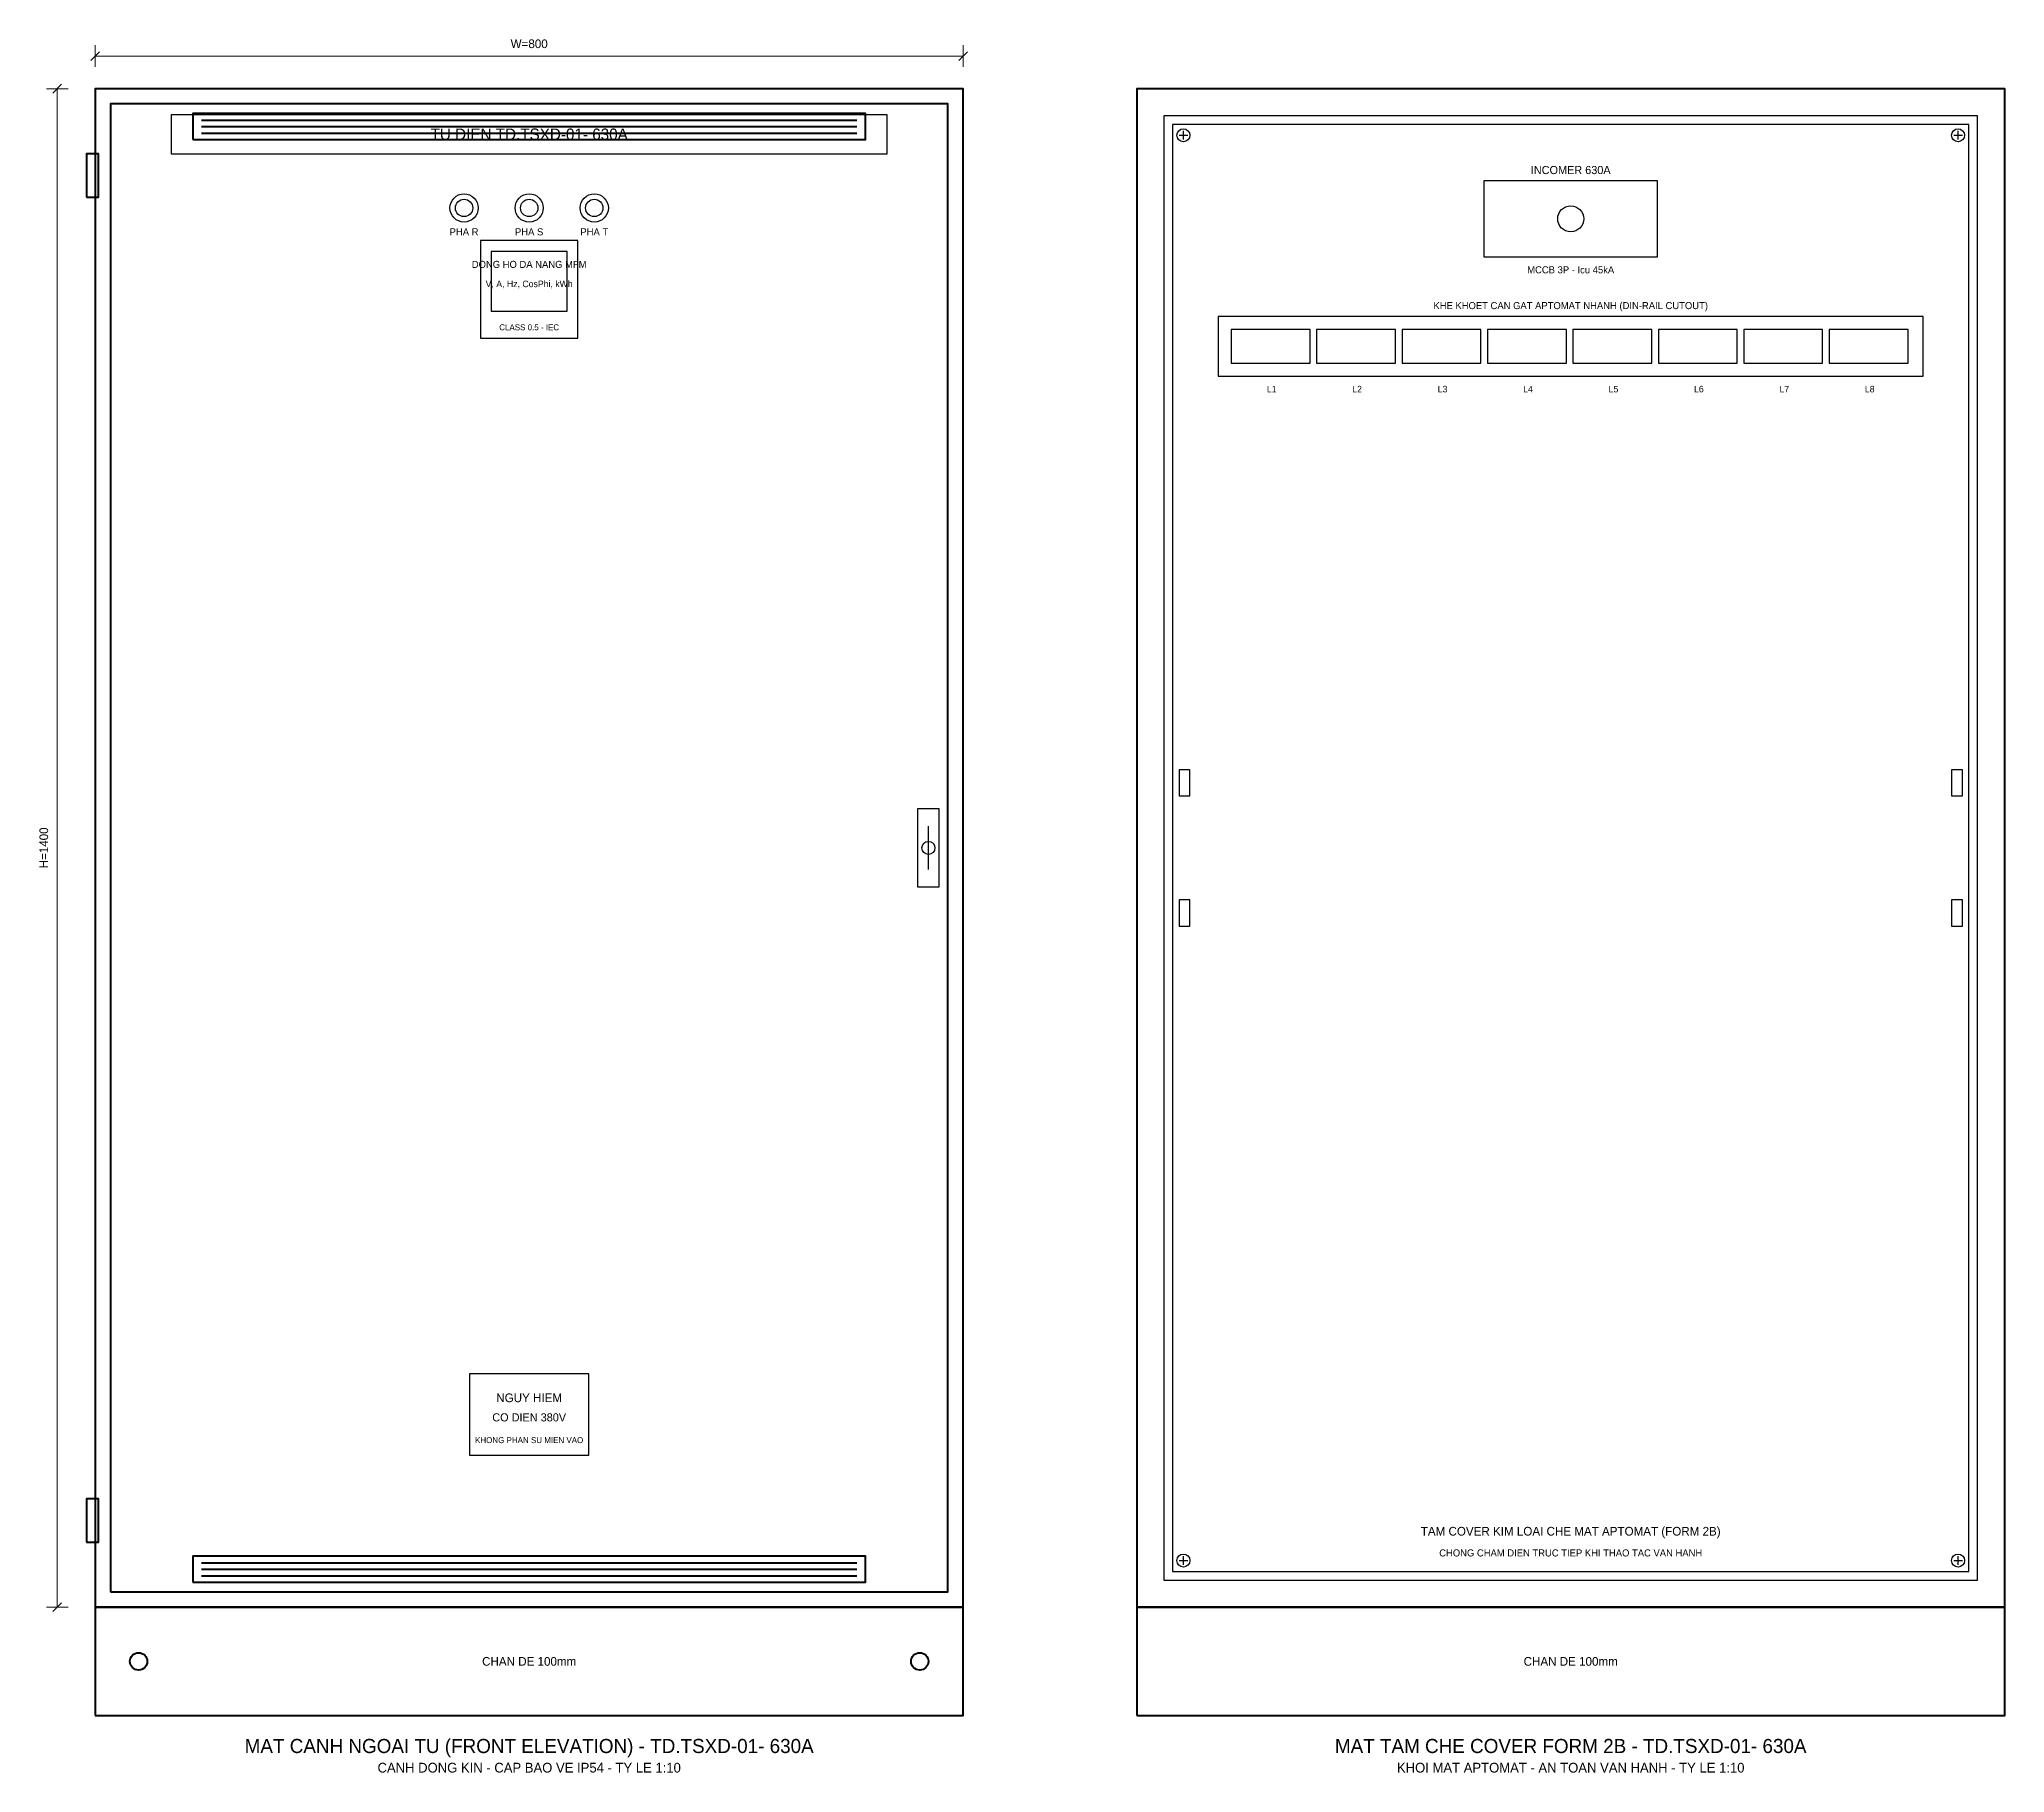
# Model space of a CAD drawing. Header units: metres. Extents: x 48 to 4640, y 45 to 1646.
# Drawn here: x 48 to 1860, y 47 to 1646 of the extents above; entities that cross this region are included whole.
import ezdxf
from ezdxf.enums import TextEntityAlignment as Align

# ---------------------------------------------------------------- set-up
doc = ezdxf.new("R2010")
doc.units = ezdxf.units.M
for name, color, linetype, lineweight in [('0_DEVICES', 7, 'Continuous', 30), ('0_DIM', 1, 'Continuous', 15), ('0_DOOR_ITEMS', 1, 'Continuous', 25), ('0_FRAME', 6, 'Continuous', 40), ('0_PLATE', 4, 'Continuous', 25), ('0_TEXT', 7, 'Continuous', 20), ('0_TEXT_TITLE', 3, 'Continuous', 30)]:
    doc.layers.add(name, color=color, linetype=linetype, lineweight=lineweight)

msp = doc.modelspace()

# ---------------------------------------------------------------- linework, layer by layer
at = {"layer": '0_DEVICES'}
msp.add_line((868, 880), (868, 920), dxfattribs=at)
for points in [[(1380, 1445), (1540, 1445), (1540, 1515), (1380, 1515), (1380, 1445)], [(1135, 1335), (1785, 1335), (1785, 1390), (1135, 1390), (1135, 1335)], [(1147, 1347), (1219.8, 1347), (1219.8, 1378), (1147, 1378), (1147, 1347)], [(1225.8, 1347), (1298.5, 1347), (1298.5, 1378), (1225.8, 1378), (1225.8, 1347)], [(1304.5, 1347), (1377.2, 1347), (1377.2, 1378), (1304.5, 1378), (1304.5, 1347)], [(1383.2, 1347), (1456, 1347), (1456, 1378), (1383.2, 1378), (1383.2, 1347)], [(1462, 1347), (1534.8, 1347), (1534.8, 1378), (1462, 1378), (1462, 1347)], [(1540.8, 1347), (1613.5, 1347), (1613.5, 1378), (1540.8, 1378), (1540.8, 1347)], [(1619.5, 1347), (1692.2, 1347), (1692.2, 1378), (1619.5, 1378), (1619.5, 1347)], [(1698.2, 1347), (1771, 1347), (1771, 1378), (1698.2, 1378), (1698.2, 1347)], [(1099, 948), (1109, 948), (1109, 972), (1099, 972), (1099, 948)], [(1811, 948), (1821, 948), (1821, 972), (1811, 972), (1811, 948)], [(858, 864), (878, 864), (878, 936), (858, 936), (858, 864)], [(1099, 828), (1109, 828), (1109, 852), (1099, 852), (1099, 828)], [(1811, 828), (1821, 828), (1821, 852), (1811, 852), (1811, 828)]]:
    msp.add_lwpolyline(points, close=True, dxfattribs=at)
for centre, radius in [((1460, 1480), 12), ((868, 900), 6)]:
    msp.add_circle(centre, radius, dxfattribs=at)
at = {"layer": '0_DIM', "color": 1}
for p, q in [((96, 1626), (104, 1634)), ((100, 1620), (100, 1640)), ((896, 1626), (904, 1634)), ((900, 1620), (900, 1640)), ((100, 1630), (900, 1630)), ((55, 1600), (75, 1600)), ((61, 1596), (69, 1604)), ((65, 200), (65, 1600)), ((55, 200), (75, 200)), ((61, 196), (69, 204))]:
    msp.add_line(p, q, dxfattribs=at)
at = {"layer": '0_DOOR_ITEMS', "color": 7}
msp.add_lwpolyline([(455, 1370), (545, 1370), (545, 1460), (455, 1460), (455, 1370)], close=True, dxfattribs=at)
at = {"layer": '0_DOOR_ITEMS', "color": 4}
msp.add_lwpolyline([(465, 1395), (535, 1395), (535, 1450), (465, 1450), (465, 1395)], close=True, dxfattribs=at)
at = {"layer": '0_DOOR_ITEMS', "color": 2}
msp.add_lwpolyline([(445, 340), (555, 340), (555, 415), (445, 415), (445, 340)], close=True, dxfattribs=at)
at = {"layer": '0_DOOR_ITEMS', "color": 1}
for radius in [13, 8]:
    msp.add_circle((440, 1490), radius, dxfattribs=at)
at = {"layer": '0_DOOR_ITEMS', "color": 2}
for radius in [13, 8]:
    msp.add_circle((500, 1490), radius, dxfattribs=at)
at = {"layer": '0_DOOR_ITEMS', "color": 3}
for radius in [13, 8]:
    msp.add_circle((560, 1490), radius, dxfattribs=at)
at = {"layer": '0_FRAME'}
for p, q in [((198, 1571), (802, 1571)), ((198, 1565), (802, 1565)), ((198, 1559), (802, 1559)), ((198, 241), (802, 241)), ((198, 235), (802, 235)), ((198, 229), (802, 229))]:
    msp.add_line(p, q, dxfattribs=at)
for points in [[(100, 200), (900, 200), (900, 1600), (100, 1600), (100, 200)], [(1060, 200), (1860, 200), (1860, 1600), (1060, 1600), (1060, 200)], [(114, 214), (886, 214), (886, 1586), (114, 1586), (114, 214)], [(190, 1553), (810, 1553), (810, 1577), (190, 1577), (190, 1553)], [(92, 1500), (103, 1500), (103, 1540), (92, 1540), (92, 1500)], [(92, 260), (103, 260), (103, 300), (92, 300), (92, 260)], [(190, 223), (810, 223), (810, 247), (190, 247), (190, 223)], [(100, 100), (900, 100), (900, 200), (100, 200), (100, 100)], [(1060, 100), (1860, 100), (1860, 200), (1060, 200), (1060, 100)]]:
    msp.add_lwpolyline(points, close=True, dxfattribs=at)
for centre in [(140, 150), (860, 150)]:
    msp.add_circle(centre, 8, dxfattribs=at)
at = {"layer": '0_PLATE', "color": 4}
for p, q in [((1103, 1553), (1103, 1561)), ((1817, 1553), (1817, 1561)), ((1099, 1557), (1107, 1557)), ((1813, 1557), (1821, 1557)), ((1099, 243), (1107, 243)), ((1103, 239), (1103, 247)), ((1813, 243), (1821, 243)), ((1817, 239), (1817, 247))]:
    msp.add_line(p, q, dxfattribs=at)
for points in [[(170, 1540), (830, 1540), (830, 1576), (170, 1576), (170, 1540)], [(1085, 225), (1835, 225), (1835, 1575), (1085, 1575), (1085, 225)], [(1093, 233), (1827, 233), (1827, 1567), (1093, 1567), (1093, 233)]]:
    msp.add_lwpolyline(points, close=True, dxfattribs=at)
for centre in [(1103, 1557), (1817, 1557), (1103, 243), (1817, 243)]:
    msp.add_circle(centre, 6, dxfattribs=at)

# ---------------------------------------------------------------- texts
at = {"layer": '0_TEXT', "color": 1}
msp.add_text('W=800', height=8, dxfattribs=at).set_placement((500, 1635), align=Align.BOTTOM_CENTER)
msp.add_text('PHA R', height=6.5, dxfattribs=at).set_placement((440, 1468), align=Align.MIDDLE_CENTER)
at = {"layer": '0_TEXT', "color": 2}
for s, height, p in [('PHA S', 6.5, (500, 1468)), ('KHONG PHAN SU MIEN VAO', 5.5, (500, 354))]:
    msp.add_text(s, height=height, dxfattribs=at).set_placement(p, align=Align.MIDDLE_CENTER)
at = {"layer": '0_TEXT', "color": 3}
msp.add_text('PHA T', height=6.5, dxfattribs=at).set_placement((560, 1468), align=Align.MIDDLE_CENTER)
at = {"layer": '0_TEXT'}
for s, height, p in [('MCCB 3P - Icu 45kA', 6.5, (1460, 1433)), ('V, A, Hz, CosPhi, kWh', 6, (500, 1420)), ('KHE KHOET CAN GAT APTOMAT NHANH (DIN-RAIL CUTOUT)', 6.5, (1460, 1400)), ('CLASS 0.5 - IEC', 5.5, (500, 1380)), ('CHONG CHAM DIEN TRUC TIEP KHI THAO TAC VAN HANH', 6.5, (1460, 250)), ('CHAN DE 100mm', 8, (500, 150)), ('CHAN DE 100mm', 8, (1460, 150)), ('CANH DONG KIN - CAP BAO VE IP54 - TY LE 1:10', 9, (500, 52)), ('KHOI MAT APTOMAT - AN TOAN VAN HANH - TY LE 1:10', 9, (1460, 52))]:
    msp.add_text(s, height=height, dxfattribs=at).set_placement(p, align=Align.MIDDLE_CENTER)
at = {"layer": '0_TEXT', "color": 1}
msp.add_text('H=1400', height=8, rotation=90, dxfattribs=at).set_placement((59, 900), align=Align.BOTTOM_CENTER)
at = {"layer": '0_TEXT_TITLE', "color": 3}
for s, height, p in [('TU DIEN TD.TSXD-01- 630A', 10.5, (500, 1558)), ('INCOMER 630A', 7.5, (1460, 1525)), ('DONG HO DA NANG MFM', 6.5, (500, 1438)), ('L1', 6, (1184.4, 1323)), ('L2', 6, (1263.1, 1323)), ('L3', 6, (1341.9, 1323)), ('L4', 6, (1420.6, 1323)), ('L5', 6, (1499.4, 1323)), ('L6', 6, (1578.1, 1323)), ('L7', 6, (1656.9, 1323)), ('L8', 6, (1735.6, 1323)), ('TAM COVER KIM LOAI CHE MAT APTOMAT (FORM 2B)', 8, (1460, 270))]:
    msp.add_text(s, height=height, dxfattribs=at).set_placement(p, align=Align.MIDDLE_CENTER)
at = {"layer": '0_TEXT_TITLE', "color": 1}
for s, height, p in [('NGUY HIEM', 8, (500, 393)), ('CO DIEN 380V', 7.5, (500, 375))]:
    msp.add_text(s, height=height, dxfattribs=at).set_placement(p, align=Align.MIDDLE_CENTER)
at = {"layer": '0_TEXT_TITLE'}
for s, p in [('MAT CANH NGOAI TU (FRONT ELEVATION) - TD.TSXD-01- 630A', (500, 72)), ('MAT TAM CHE COVER FORM 2B - TD.TSXD-01- 630A', (1460, 72))]:
    msp.add_text(s, height=13, dxfattribs=at).set_placement(p, align=Align.MIDDLE_CENTER)

doc.saveas('drawing.dxf')
